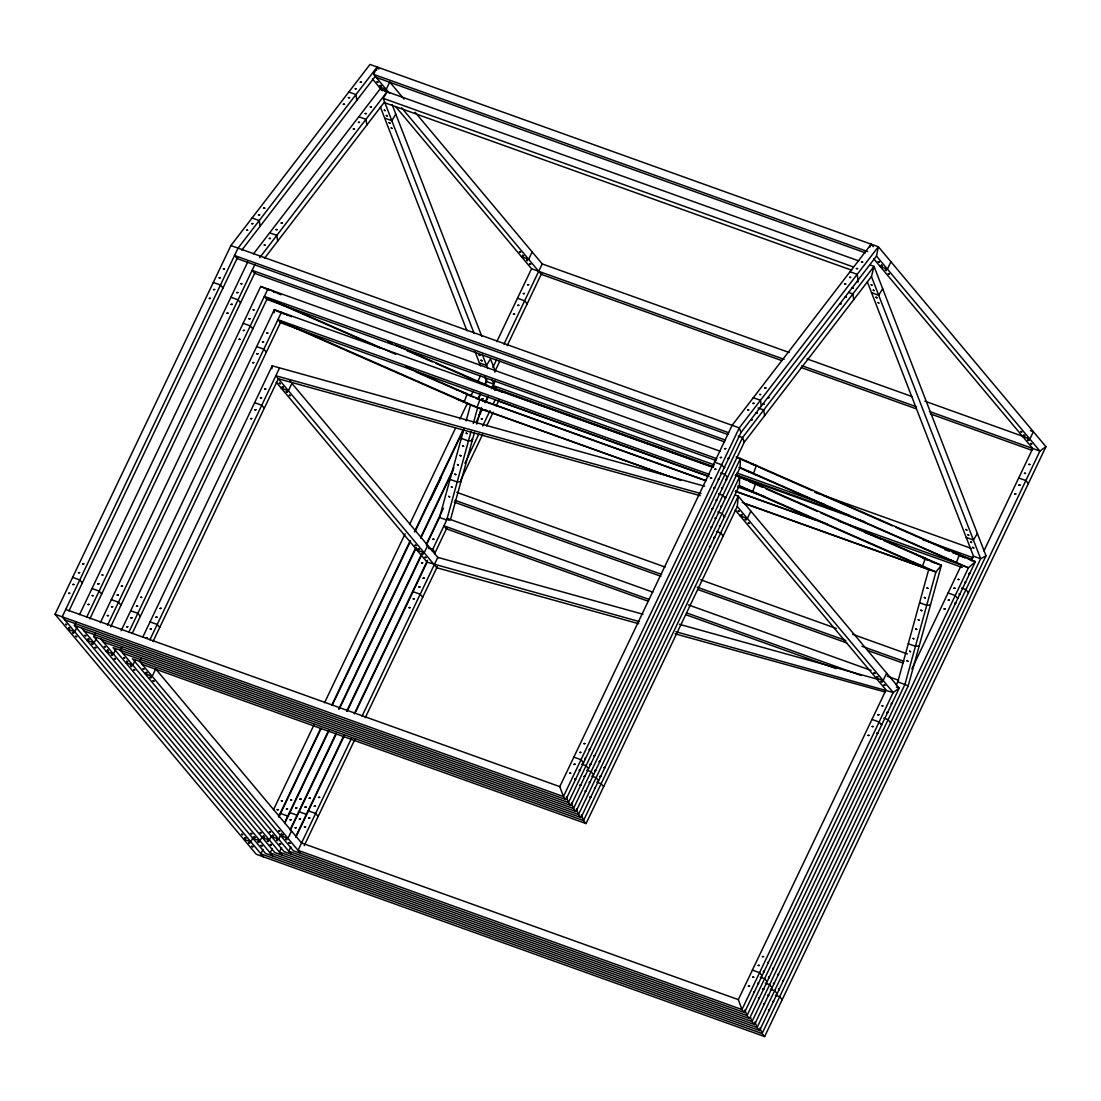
<?xml version="1.0" encoding="UTF-8"?>
<svg xmlns="http://www.w3.org/2000/svg" width="1101" height="1101" viewBox="0 0 1101 1101"><rect width="100%" height="100%" fill="white"/><g stroke="black" fill="none" stroke-linecap="round" stroke-linejoin="round"><path stroke-width="1.5" d="M274.149 312.739L274.259 309.753L713.118 467.141M122.775 653.21L581.025 817.561L739.335 485.637L739.679 476.664L735.372 475.123M103.425 642.076L575.988 811.561L740.106 467.485L740.45 458.511L736.142 456.97M589.145 782.26L590.122 782.618L589.517 781.82M723.605 516.933L724.706 516.864L722.091 513.534L717.797 511.993M758.451 998.112L759.305 998.566L759.236 997.644M768.512 1010.112L769.365 1010.567L769.021 1009.617M271.906 368.766L272.195 365.807L704.64 486.229M142.125 664.343L586.049 823.562L737.285 506.501L738.276 496.138L735.413 495.106M376.528 70.12L377.148 67.01L378.827 69.005M876.479 256.093L878.364 246.762L369.991 64.436L230.893 245.564L55.05 614.234L256.23 854.238L764.603 1036.564L1045.95 446.689L878.364 246.762L739.266 427.89L563.423 796.56L565.942 799.56L741.028 432.459L876.479 256.093L1039.922 451.066L762.085 1033.564L764.603 1036.564M84.075 630.942L570.965 805.56L744.304 442.148L871.455 276.557L874.029 266.359L869.735 264.818M426.362 545.105L439.547 517.484L463.934 428.853M466.122 420.926L470.485 405.044L288.875 325.277M471.09 431.427L446.703 520.044L439.547 517.484M473.279 423.486L477.655 407.618M450.419 519.823L474.476 432.404M476.761 424.119L481.33 407.549M576.429 808.877L578.507 814.561L113.1 647.636L284.099 851.637L749.506 1018.563L908.215 685.827L941.396 565.267L739.679 476.664L578.507 814.561L581.025 817.561M486.614 410.205L485.555 410.123M579.098 770.205L579.91 770.796L579.704 769.847M584.08 776.343L585.195 776.288L584.108 776.618M593.976 755.616L595.077 755.561L593.99 755.905M782.618 980.482L783.306 981.156L783.375 980.151M959.109 593.976L959.838 594.691L959.494 593.742M477.05 407.342L479.967 399.512L706.319 480.697M68.978 610.876L237.623 257.304M570.965 805.56L568.446 802.56L742.542 437.579L874.029 266.359L986.014 555.799L759.566 1030.564L265.52 853.371L74.4 625.368L75.859 622.299M79.533 614.619L247.753 261.928M76.891 627.377L74.785 631.809L67.629 629.235M86.69 617.179L254.937 264.433M89.814 618.913L255.212 272.126M575.988 811.561L573.483 808.561L740.45 458.511L975.335 561.675L754.543 1024.563L274.81 852.504L93.75 636.502L95.209 633.433M100.342 622.684L260.717 286.453L720.357 451.3M96.241 638.511L94.136 642.943L86.979 640.369M107.499 625.244L267.873 289.026L280.934 294.751M389.52 93.337L373.638 74.386L377.148 67.01L238.05 248.138L62.207 616.808L263.387 856.798M110.637 626.937L266.8 299.541M121.151 630.749L274.259 309.753L284.416 314.212M115.591 649.645L113.486 654.077L106.329 651.503M121.66 647.264L120.257 650.209L291.256 854.211M129.051 631.781L281.429 312.312L291.572 316.771M132.216 633.419L281.085 321.286M142.703 637.273L272.195 365.807M134.941 660.779L132.836 665.21L125.665 662.637M141.079 658.274L139.607 661.343L300.559 853.344M149.874 639.846L279.351 368.367M153.039 641.456L278.347 378.744L700.319 495.698M291.93 383.368L288.407 390.745L281.25 388.171M252.927 837.379L250.822 841.797L243.651 839.237M532.168 251.936L528.645 259.313L521.489 256.739M273.516 809.717L314.184 724.472M324.534 702.768L405.113 533.834M409.544 524.53L455.387 428.427M459.819 419.137L467.209 403.64M470.911 395.878L473.127 391.24M477.559 381.937L480.518 375.73M496.785 341.64L531.549 268.74L395.603 106.577M262.217 836.512L260.111 840.944L252.941 838.37M262.988 849.38L260.868 853.798L762.085 1033.564L760.007 1027.88M278.457 816.942L320.597 728.587M331.69 705.342L410.054 541.045M414.485 531.742L463.287 429.445M478.068 398.452L480.284 393.8M484.715 384.497L486.931 379.859M492.849 367.459L496.551 359.71M503.941 344.2L542.229 263.937L789.252 352.526M279.103 816.612L321.203 728.339M332.282 705.122L410.577 540.99M415.008 531.7L463.741 429.514M478.495 398.576L480.71 393.938M485.128 384.676L486.601 381.579L484.798 376.9M271.507 835.645L269.401 840.077L262.231 837.503M494.624 372L499.799 361.156M507.189 345.659L541.816 273.089M272.277 848.513L270.172 852.945L757.061 1027.563L759.566 1030.564M284.787 822.282L328.373 730.913M338.709 709.237L415.517 548.202M420.692 537.371L453.915 467.691M479.031 415.049L481.977 408.87M484.922 402.691L487.867 396.511M491.555 388.791L495.202 381.125M284.691 823.507L329.075 730.472M339.425 708.769L416.343 547.514M420.775 538.21L453.309 469.989M476.238 421.944L482.114 409.6M485.802 401.893L488.004 397.268M281.498 833.306L278.691 839.21L271.52 836.636M494.734 390.401L496.193 387.318M281.567 847.646L279.461 852.078L752.024 1021.563L754.543 1024.563M290.375 829.177L336.232 733.032M346.595 711.329L421.284 554.739M426.459 543.88L443.469 508.222M464.911 463.26L478.963 433.808M482.665 426.046L490.014 410.632M492.959 404.452L495.161 399.828M290.279 830.402L336.108 734.326M347.2 711.081L421.821 554.629M291.49 830.98L287.98 838.343L280.824 835.783M427.725 545.367L424.202 552.743L417.045 550.183M460.769 480.215L482.954 433.698M486.642 425.977L493.234 412.159M496.166 406.008L499.097 399.869M290.857 846.793L288.751 851.211L747.001 1015.562L749.506 1018.563M295.963 836.072L344.007 735.344M354.357 713.654L427.505 560.299M432.06 550.748L447.446 518.475L652.783 592.118M295.88 837.297L344.544 735.262M354.852 713.641L427.105 562.184L276.213 382.171M434.578 553.734L447.034 527.627M351.701 737.821L298.041 850.344L741.964 1009.562L744.482 1012.562L899.228 688.139L738.276 496.138L583.544 820.562L586.049 823.562M362.023 716.214L437.785 557.367L642.984 614.234M304.22 845.664L354.962 739.28M365.271 717.673L437.358 566.52M55.05 614.234L563.423 796.56L559.776 786.623L732.11 425.33L871.194 244.202L873.299 246.693M869.79 247.147L871.194 244.202M750.854 511.139L747.331 518.502L740.175 515.942M890.929 261.763L887.42 269.139L880.263 266.566M886.649 673.138L883.14 680.501L875.969 677.941M896.365 687.107L899.228 688.139L893.186 692.501L741.964 1009.562L738.317 999.612L886.03 689.942L735.151 509.942M896.324 684.905L898.54 680.267L887.227 676.207M911.834 668.94L961.311 565.212L968.467 567.772L975.335 561.675L968.164 559.102M971.288 560.836L973.49 556.198L867.327 281.787M983.95 550.844L1032.752 448.506L873.699 258.735M474.146 333.438L383.176 98.319L387.139 91.741L259.685 257.703M395.782 114.077L391.818 120.656L384.662 118.096M882.672 288.696L878.708 295.274L871.552 292.715M977.371 533.462L973.408 540.054L966.251 537.481M725.008 497.404L726.068 497.473L725.036 497.941M711.012 526.76L711.48 527.613L711.81 526.622M709.581 546.289L710.64 546.357L709.622 546.825M574.956 778.93L575.699 779.646L575.204 778.737M886.842 712.333L887.901 712.416L886.883 712.87M772.641 968.357L773.095 969.197L773.425 968.206M768.526 977.096L768.883 978.046L769.09 977M763.53 1003.974L764.589 1004.057L763.557 1004.511M778.476 989.207L779.081 990.005L779.013 988.959M241.848 250.065L375.262 76.327M253.533 253.822L379.969 89.167L858.794 260.896M264.515 258.281L384.566 101.939M711.824 508.524L712.801 508.731L711.879 509.295M719.503 525.507L720.481 525.714L719.462 526.168M589.173 749.244L589.53 750.194L589.599 749.12M599.192 761.328L599.55 762.277L599.618 761.19M881.295 724.004L882.273 724.21L881.35 724.761M773.452 983.207L774.43 983.413L773.411 983.867M1045.95 446.689L1039.922 451.066L929.423 411.444M471.737 439.106L472.604 439.409L471.944 440.056M428.784 547.747L429.651 548.064L428.853 548.683M723.88 466.852L724.692 467.443L723.632 467.361M714.026 487.495L714.838 488.087L713.875 488.266M721.747 487.853L722.614 488.17L721.692 488.72M716.159 499.579L717.026 499.882L716.214 500.501M713.998 537.205L714.81 537.797L713.778 537.852M585.168 790.738L586.035 791.055L585.237 791.674M891.26 703.25L892.127 703.567L891.204 704.117M763.502 971.096L764.232 971.811L763.254 971.619M753.648 991.74L754.515 992.194L753.497 992.51M767.934 994.891L768.801 995.208L768.003 995.827M986.014 555.799L980.661 558.771L757.061 1027.563L754.969 1021.879M718.375 478.563L719.104 479.1L718.196 479.513M726.096 478.935L726.701 479.733L725.724 479.527M721.251 505.896L721.183 506.969L721.527 505.91M964.971 581.989L965.715 582.374L964.903 582.993M955.131 602.632L955.861 603.031L955.2 603.678M595.104 770.094L595.847 770.48L595.035 771.099M594.691 787.765L594.623 788.853L594.843 787.765M777.912 974.165L778.6 974.839L777.567 974.894M758.011 982.821L758.727 983.344L757.818 983.757M472.205 440.689L468.475 440.95L461.319 438.391M460.92 481.701L457.19 481.963L450.02 479.389M930.455 605.041L926.725 605.302L919.569 602.729M919.156 646.053L915.44 646.301L908.27 643.741M728.367 457.878L728.821 458.718L727.844 458.511M585.237 757.97L585.154 759.057M767.989 962.123L768.457 962.962L767.48 962.769M296.747 328.483L297.848 328.896L296.802 328.511M463.796 401.782L462.709 401.383L463.796 401.782M751.942 473.003L753.029 473.402L751.983 473.031M751.171 491.156L752.258 491.569L751.295 491.211M950.865 560.299L949.805 559.9L950.906 560.313M916.032 554.367L914.931 553.968L916.032 554.367M920.959 565.721L922.046 566.134L920.959 565.735M701.117 493.62L275.828 375.758L436.767 567.758L638.663 623.716M679.386 624.322L877.965 679.358M639.447 621.625L427.105 562.184M675.863 631.713L893.186 692.501L737.285 506.501M675.064 633.804L885.232 692.034M928.693 559.955L928.336 559.817M746.217 461.333L746.519 461.47M476.623 380.987L476.898 381.097M949.186 550.472L949.502 550.624M758.011 485.046L758.493 485.197M746.395 489.023L746.698 489.161M461.291 391.598L460.975 391.447M919.087 555.757L919.404 555.895M454.575 397.764L454.273 397.626M916.651 563.795L916.349 563.657M373.638 74.386L867.684 251.565M376.143 77.387L865.358 252.831M379.047 86.814L386.203 89.387L389.726 82.011L404.081 99.131M383.176 98.319L853.206 266.896M384.896 102.792L851.706 270.213M348.811 92.016L355.967 94.59L356.834 100.329M850.027 271.768L857.184 274.342L858.051 280.081M358.802 116.747L365.959 119.307L366.826 125.06M848.554 292.398L852.848 293.939L853.715 299.678M1030.508 430.67L1033.371 431.688L1029.862 439.065L1022.705 436.505M807.005 358.898L911.958 396.539M924.868 401.177L1024.976 437.069M531.549 268.74L784.118 359.325M801.872 365.697L916.514 406.806M781.793 360.591L541.224 274.314L401.672 107.829M801.17 367.541L915.798 408.65M930.331 413.866L1032.05 450.337M517.484 298.233L524.64 300.807L527.159 303.807M1018.686 477.999L1025.857 480.559L1028.362 483.559M252.074 217.984L259.23 220.558L260.097 226.297M753.277 397.75L760.447 400.31L761.314 406.049M269.662 232.82L276.819 235.38L277.686 241.119M757.983 407.948L763.709 409.999L764.576 415.738M230.893 245.564L739.266 427.89L741.028 432.459M738.234 436.037L742.542 437.579L744.304 442.148M728.587 432.693L234.541 255.515L237.059 258.515L727.871 434.537M725.394 440.07L252.129 270.337L254.648 273.337L724.678 441.914M479.362 362.862L486.518 365.436L490.482 358.843L495.422 371.601M750.676 463.466L756.401 465.517L753.483 473.347L746.327 470.788M814.823 492.298L819.667 494.032M822.901 495.202L971.495 548.491M716.834 458.677L264.364 296.403L266.869 299.403L716.118 460.521M213.305 282.434L220.475 285.008L222.98 288.008M714.521 462.186L721.678 464.76L724.197 467.76M486.601 381.579L493.771 384.153L491.954 379.473M973.49 556.198L980.661 558.771L871.455 276.557M714.384 464.911L493.097 385.556L495.615 388.557L713.668 466.755M736.996 473.031L824.222 504.313M922.748 539.641L972.83 557.601M481.082 383.12L486.807 385.171M736.28 474.861L849.353 515.419M944.658 549.592L949.502 551.34M952.723 552.496L972.114 559.446M499.496 390.745L712.815 467.251M864.712 521.736L735.427 475.371L747.015 480.463M960.058 555.922L964.903 557.67M495.601 389.616L502.758 392.19L395.548 345.095M230.907 297.256L238.064 299.83L240.582 302.83M720.66 472.907L724.953 474.448L727.472 477.449M949.296 559.927L956.452 562.501L959.37 554.656L952.214 552.096L965.26 557.822M709.595 474.517L277.906 319.689L280.425 322.689L708.879 476.348M838.577 520.993L961.393 565.047L738.895 467.526M745.556 488.94L752.712 491.514L755.63 483.669L748.474 481.109L762.621 487.316M498.492 401.122L708.576 476.472M737.656 486.903L765.14 496.757M865.331 532.691L962.288 567.455M461.47 391.846L467.196 393.91L464.278 401.741L457.121 399.168M918.289 555.688L925.446 558.248L922.528 566.093L915.371 563.519M735.413 491.129L827.58 524.186M922.968 558.4L927.813 560.134M475.99 398.342L704.654 480.353M735.372 491.376L814.602 519.782M931.006 561.538L941.396 565.267L935.905 571.97L904.953 684.395L747.001 1015.562L744.909 1009.878M243.128 323.322L250.285 325.896L252.803 328.896M718.568 493.84L722.862 495.381L725.38 498.381M470.485 405.044L680.762 480.408M742.198 502.441L928.129 569.134M669.394 476.595L480.229 408.746L296.031 327.85M743.767 503.267L931.322 570.524L738.124 485.679M961.627 588.127L965.921 589.668L968.44 592.668M948.071 592.971L955.228 595.531L957.746 598.531M256.684 346.609L263.841 349.182L266.359 352.182M716.407 531.453L720.701 532.994L723.206 535.994M254.606 402.663L261.763 405.237L264.281 408.237M440.235 477.765L440.95 478.027L430.395 500.143L429.679 499.882M456.819 492.34L665.169 567.07M700.704 579.814L836.375 628.478M852.532 634.259L907.444 653.966M454.919 500.294L661.646 574.447M697.181 587.191L845.774 640.479M861.932 646.273L903.921 661.329M454.204 502.139L660.93 576.291M698.089 589.613L846.683 642.901M867.671 650.43L903.205 663.174M688.359 604.876L871.056 670.399M649.26 599.495L443.937 525.851L446.442 528.852L648.544 601.339M686.46 612.83L861.065 675.463M685.73 614.675L836.099 668.596M428.385 547.913L432.679 549.454L435.198 552.454M883.814 718.155L888.108 719.696L890.626 722.696M871.964 719.435L879.121 721.995L881.64 724.995M413.04 591.677L420.197 594.237L422.715 597.237M72.638 577.364L79.795 579.938L82.314 582.938M573.841 757.116L580.998 759.69L583.516 762.69M91.989 588.498L99.145 591.072L101.664 594.072M581.741 764.149L586.035 765.69L588.553 768.691M111.339 599.646L118.495 602.206L121.014 605.206M586.764 770.149L591.058 771.691L593.577 774.691M130.689 610.78L137.845 613.34L140.364 616.34M591.801 776.15L596.095 777.691L598.6 780.692M150.039 621.914L157.195 624.473L159.714 627.474M596.825 782.15L601.118 783.692L603.637 786.692M65.73 609.431L559.776 786.623M64.725 619.808L565.942 799.56M74.4 625.368L568.446 802.56L566.368 796.876M93.75 636.502L573.483 808.561L571.391 802.877M145.029 673.784L152.186 676.344L155.695 668.968L301.55 842.967L738.317 999.612M308.459 810.914L315.615 813.474L318.134 816.474M752.396 970.119L759.552 972.692L762.071 975.692M299.169 811.781L306.326 814.341M760.282 977.151L764.576 978.693L767.094 981.693M289.88 812.634L297.036 815.208M765.319 983.152L769.613 984.693L772.131 987.693M280.59 813.501L287.746 816.075M770.342 989.152L774.636 990.694L777.155 993.694M775.379 995.153L779.673 996.694L782.178 999.694M744.482 1012.562L293.389 850.784L132.45 658.783L583.544 820.562L581.452 814.878M273.64 291.848L274.41 292.15L273.543 291.834M755.176 465.296L755.451 465.406M743.464 469.232L743.753 469.343M749.299 481.206L749.588 481.316M946.447 558.372L946.722 558.482M742.583 487.371L742.872 487.482M755.355 492.987L755.63 493.097M293.279 326.956L293.554 327.066M466.989 403.214L467.278 403.324M737.629 457.851L749.244 462.943M750.813 463.645L757.103 466.397M760.254 467.787L812.18 490.592M815.318 491.968L892.416 525.838M895.567 527.214L947.493 550.018M740.106 467.485L968.467 567.772L752.024 1021.563L750.469 1017.296M765.759 488.706L817.658 511.483M820.795 512.873L880.552 539.118M883.69 540.495L934.24 562.694M739.335 485.637L935.905 571.97L928.735 569.396L897.797 681.836L908.215 685.827M387.676 341.64L392.396 343.718M260.717 286.453L269.415 290.279M407.26 350.82L432.445 361.871M435.583 363.261L479.637 382.611M481.096 383.244L494.143 388.983M274.975 301.261L280.906 303.862L273.75 301.302L380.74 348.288M282.489 304.564L395.768 354.316M267.804 298.688L272.264 300.642M405.87 366.977L483.146 400.915M416.013 372L460.039 391.337M461.484 391.97L473.086 397.076M290.003 325.208L294.462 327.162L281.361 321.987M773.521 1000.795L773.59 1001.717L772.723 1001.415M415.118 112.302L542.642 264.433M372.482 78.983L382.364 90.764M447.446 518.475L449.125 520.484M289.824 380.877L438.198 557.877M100.907 639.075L281.966 855.078M81.557 627.942L272.676 855.945M392.08 104.499L481.825 336.438M482.197 354.233L487.729 368.546M380.437 107.169L466.989 330.864M475.026 351.659L480.573 365.986M68.634 593.356L69.735 593.301L68.634 593.356M72.859 584.507L73.96 584.452L72.859 584.507M78.474 572.713L79.589 572.644L78.474 572.713M82.699 563.863L83.8 563.808L82.699 563.863M87.984 604.49L89.085 604.435L87.984 604.49M92.209 595.641L93.296 595.724L92.25 595.503M97.824 583.847L98.939 583.791L97.824 583.847M102.049 574.997L103.15 575.08L102.09 574.86M107.334 615.624L108.435 615.569L107.334 615.624M111.559 606.789L112.66 606.72L111.559 606.789M117.174 594.98L118.289 594.925L117.174 594.98M121.399 586.131L122.5 586.076L121.399 586.131M126.684 626.772L127.785 626.703L126.684 626.772M130.895 617.922L132.01 617.854L130.895 617.922M136.483 606.197L137.597 606.142L136.483 606.197M140.708 597.348L141.809 597.43L140.763 597.21M146.034 637.906L147.135 637.837L146.034 637.906M150.259 629.056L151.36 628.988L150.259 629.056M155.874 617.262L156.989 617.193L155.874 617.262M160.099 608.413L161.2 608.344L160.099 608.413M209.314 298.426L210.415 298.357L209.314 298.426M213.525 289.577L214.64 289.522L213.525 289.577M219.154 277.782L220.255 277.713L219.154 277.782M223.379 268.933L224.48 268.864L223.379 268.933M226.902 313.248L228.003 313.179L226.902 313.248M231.114 304.399L232.228 304.344L231.114 304.399M236.743 292.605L237.857 292.536L236.743 292.605M240.968 283.755L242.069 283.838L241.009 283.618M239.123 339.314L240.224 339.397L239.178 339.177M243.349 330.465L244.45 330.41L243.349 330.465M248.936 318.753L250.037 318.684L248.936 318.753M253.161 309.904L254.248 309.987L253.202 309.766M252.638 362.683L253.739 362.628L252.638 362.683M250.601 418.655L251.716 418.6L250.601 418.655M256.863 353.834L257.964 353.779L256.863 353.834M254.826 409.806L255.927 409.751L254.826 409.806M262.492 342.039L263.593 341.984L262.492 342.039M260.455 398.011L261.556 397.956L260.455 398.011M266.703 333.19L267.818 333.135L266.703 333.19M264.667 389.162L265.781 389.107L264.667 389.162M277.149 809.717L278.25 809.648L277.149 809.717M281.361 800.867L282.462 800.95L281.416 800.73M286.439 808.85L287.54 808.795L286.439 808.85M290.65 800L291.751 800.083L290.705 799.863M290.1 819.777L291.201 819.722L290.1 819.777M295.729 807.983L296.83 807.928L295.729 807.983M295.164 827.773L296.279 827.704L295.164 827.773M299.94 799.133L301.055 799.078L299.94 799.133M299.389 818.924L300.49 818.855L299.389 818.924M305.018 807.116L306.119 807.061L305.018 807.116M304.454 826.906L305.569 826.837L304.454 826.906M309.23 798.28L310.344 798.211L309.23 798.28M308.679 818.057L309.78 817.988L308.679 818.057M314.308 806.262L315.409 806.193L314.308 806.262M318.533 797.413L319.634 797.344L318.533 797.413M409.035 607.656L410.136 607.601L409.035 607.656M413.247 598.82L414.361 598.751L413.247 598.82M418.875 587.012L419.99 586.957L418.875 587.012M421.518 562.872L422.619 562.804L421.518 562.872M423.101 578.163L424.202 578.108L423.101 578.163M432.776 539.284L433.877 539.215L432.776 539.284M481.935 398.975L483.036 398.906L481.935 398.975M481.343 418.834L482.444 418.765L481.343 418.834M513.479 314.225L514.58 314.17L513.479 314.225M517.704 305.376L518.805 305.321L517.704 305.376M523.333 293.582L524.434 293.527L523.333 293.582M527.544 284.732L528.645 284.677L527.544 284.732M569.809 773.191L570.896 773.274L569.85 773.053M574.02 764.342L575.135 764.287L574.02 764.342M579.69 752.465L580.791 752.41L579.69 752.465M579.869 785.192L580.97 785.137L579.869 785.192M583.915 743.615L585.016 743.56L583.915 743.615M589.751 764.466L590.852 764.411L589.751 764.466M589.957 797.11L591.072 797.055L589.957 797.11M599.811 776.466L600.912 776.411L599.811 776.466M604.022 767.617L605.137 767.562L604.022 767.617M710.517 478.178L711.618 478.123L710.517 478.178M714.742 469.329L715.843 469.274L714.742 469.329M715.113 518.186L716.214 518.117L715.113 518.186M720.371 457.534L721.472 457.479L720.371 457.534M724.582 448.685L725.697 448.63L724.582 448.685M748.391 986.111L749.492 986.056L748.391 986.111M752.616 977.261L753.717 977.206L752.616 977.261M758.231 965.467L759.346 965.412L758.231 965.467M762.456 956.618L763.557 956.563L762.456 956.618M762.663 989.262L763.777 989.207L762.663 989.262M867.96 735.427L869.074 735.358L867.96 735.427M872.185 726.577L873.286 726.509L872.185 726.577M877.814 714.783L878.915 714.714L877.814 714.783M876.947 733.115L878.061 733.06L876.947 733.115M882.025 705.934L883.126 706.016L882.08 705.796M944.066 608.963L945.167 608.894L944.066 608.963M948.291 600.114L949.392 600.045L948.291 600.114M953.92 588.306L955.021 588.251L953.92 588.306M958.131 579.47L959.232 579.539L958.187 579.319M968.825 573.593L969.926 573.538L968.825 573.593M1014.695 493.977L1015.796 493.922L1014.695 493.977M1018.907 485.142L1020.008 485.073L1018.907 485.142M1024.536 473.334L1025.637 473.416L1024.577 473.196M1028.761 464.484L1029.862 464.429L1028.761 464.484M448.726 496.413L449.676 496.909L448.726 496.413M451.355 486.862L452.305 487.358L451.355 486.862M454.851 474.132L455.8 474.627L454.851 474.132M457.479 464.581L458.429 465.076L457.479 464.581M460.012 455.401L460.961 455.897L460.012 455.401M462.64 445.85L463.59 446.345L462.64 445.85M466.15 433.12L467.085 433.615L466.15 433.12M906.976 660.751L907.926 661.247L906.976 660.751M909.605 651.214L910.541 651.709L909.605 651.214M913.101 638.484L914.05 638.979L913.169 638.346M915.729 628.932L916.679 629.428L915.729 628.932M918.262 619.753L919.211 620.248L918.262 619.753M920.89 610.202L921.84 610.697L920.89 610.202M924.4 597.471L925.335 597.967L924.4 597.471M927.028 587.92L927.964 588.416L927.028 587.92M246.624 230.233L247.766 230.274L246.679 230.123M251.702 223.613L252.845 223.654L251.702 223.613M258.474 214.791L259.63 214.819L258.474 214.791M263.566 208.172L264.708 208.213L263.566 208.172M264.212 245.055L265.355 245.096L264.268 244.945M269.291 238.435L270.433 238.477L269.291 238.435M276.076 229.614L277.218 229.641L276.076 229.614M281.154 222.994L282.296 223.035L281.154 222.994M343.361 104.265L344.503 104.292L343.361 104.265M348.439 97.645L349.581 97.672L348.439 97.645M355.224 88.823L356.366 88.851L355.279 88.713M360.302 82.203L361.445 82.231L360.302 82.203M353.338 128.982L354.494 129.023L353.338 128.982M358.431 122.362L359.573 122.404L358.486 122.266M365.202 113.541L366.344 113.582L365.202 113.541M370.294 106.921L371.436 106.962L370.294 106.921M747.827 409.985L748.969 410.026L747.896 409.889M752.919 403.365L754.061 403.406L752.919 403.365M751.102 419.674L752.244 419.715L751.102 419.674M756.181 413.054L757.323 413.095L756.181 413.054M759.69 394.543L760.832 394.585L759.745 394.433M764.768 387.924L765.911 387.965L764.768 387.924M762.965 404.232L764.108 404.273L762.965 404.232M768.044 397.612L769.186 397.654L768.099 397.502M840.228 303.601L841.384 303.642L840.228 303.601M844.563 284.017L845.706 284.058L844.563 284.017M845.32 296.995L846.463 297.022L845.375 296.885M849.655 277.397L850.798 277.438L849.711 277.287M852.091 288.159L853.234 288.201L852.091 288.159M856.427 268.575L857.569 268.603L856.427 268.575M857.184 281.539L858.326 281.581L857.184 281.539M861.519 261.955L862.661 261.983L861.519 261.955M65.647 624.253L66.693 624.776L65.771 624.253M68.675 627.859L69.721 628.382L68.716 627.845M72.694 632.662L73.739 633.185L72.817 632.648M75.708 636.254L76.753 636.777L75.749 636.24M84.997 635.387L86.043 635.91L85.038 635.373M88.025 638.993L89.057 639.516L88.135 638.979M92.044 643.796L93.09 644.319L92.085 643.782M95.058 647.388L96.104 647.911L95.181 647.388M104.347 646.535L105.393 647.044L104.471 646.521M107.375 650.127L108.407 650.65L107.416 650.113M111.394 654.93L112.44 655.453L111.518 654.916M114.408 658.536L115.454 659.045L114.449 658.508M123.697 657.669L124.743 658.192L123.739 657.655M126.711 661.261L127.757 661.784L126.835 661.247M130.744 666.064L131.79 666.587L130.785 666.05M133.758 669.669L134.804 670.192L133.882 669.656M143.047 668.802L144.093 669.325L143.171 668.789M146.075 672.394L147.107 672.917L146.116 672.381M150.094 677.198L151.14 677.721L150.094 677.198M153.108 680.803L154.154 681.326L153.149 680.79M279.282 383.203L280.315 383.726L279.282 383.203M282.296 386.795L283.342 387.318L282.338 386.781M286.315 391.598L287.361 392.121L286.315 391.598M289.329 395.204L290.375 395.727L289.384 395.19M377.079 81.832L378.125 82.355L377.12 81.818M380.093 85.438L381.139 85.961L380.093 85.438M384.111 90.241L385.157 90.764L384.111 90.241M241.683 834.255L242.729 834.778L241.725 834.241M244.697 837.861L245.702 838.398L244.697 837.861M248.73 842.664L249.776 843.187L248.771 842.65M250.973 833.388L252.019 833.911L251.014 833.374M251.744 846.256L252.79 846.779L251.744 846.256M253.987 836.994L255.033 837.517L253.987 836.994M258.019 841.797L259.065 842.32L258.061 841.783M260.263 832.535L261.309 833.058L260.304 832.521M261.033 845.389L262.079 845.912L261.033 845.389M263.277 836.127L264.323 836.65L263.277 836.127M267.309 840.93L268.355 841.453L267.35 840.916M269.552 831.668L270.598 832.191L269.594 831.654M270.323 844.536L271.369 845.059L270.323 844.536M272.566 835.26L273.612 835.783L272.566 835.26M276.599 840.063L277.645 840.586L276.64 840.049M278.842 830.801L279.888 831.324L278.897 830.787M279.613 843.669L280.659 844.192L279.613 843.669M281.87 834.407L282.916 834.93L281.87 834.407M285.888 839.196L286.934 839.719L285.93 839.182M288.902 842.802L289.948 843.325L288.902 842.802M415.077 545.201L416.109 545.724L415.187 545.188M418.091 548.807L419.137 549.316L418.091 548.807M422.11 553.597L423.156 554.12L422.233 553.597M425.137 557.202L426.17 557.725L425.179 557.189M519.521 251.771L520.567 252.294L519.521 251.771M522.535 255.363L523.581 255.886L522.535 255.363M526.553 260.166L527.599 260.689L526.608 260.153M529.581 263.772L530.627 264.295L529.581 263.772M738.207 510.96L739.253 511.483L738.248 510.947M741.221 514.566L742.267 515.089L741.345 514.552M745.253 519.355L746.285 519.878L745.294 519.342M748.267 522.961L749.313 523.484L748.391 522.947M878.281 261.598L879.327 262.121L878.281 261.598M881.309 265.19L882.341 265.713L881.309 265.19M885.328 269.993L886.374 270.516L885.328 269.993M888.342 273.599L889.388 274.108L888.383 273.585M874.001 672.959L875.047 673.482L874.001 672.959M877.015 676.565L878.061 677.087L877.057 676.551M881.048 681.368L882.094 681.891L881.048 681.368M884.062 684.96L885.108 685.483L884.103 684.946M1020.723 431.523L1021.728 432.06L1020.723 431.523M1023.751 435.129L1024.783 435.638L1023.792 435.115M1027.77 439.918L1028.816 440.441L1027.77 439.918M1030.784 443.524L1031.83 444.047L1030.825 443.51M384.29 110.128L385.267 110.761L384.332 110.1M386.355 115.495L387.346 116.114L386.41 115.454M389.107 122.596L390.098 123.216L389.107 122.596M391.185 127.95L392.162 128.569L391.24 127.909M478.976 354.852L479.967 355.472L478.976 354.852M481.041 360.206L482.032 360.839L481.041 360.206M871.18 284.746L872.157 285.379L871.221 284.719M873.244 290.113L874.235 290.733L873.299 290.072M875.997 297.215L876.988 297.834L875.997 297.215M878.075 302.569L879.052 303.202L878.13 302.541M965.866 529.471L966.857 530.09L965.866 529.471M967.93 534.838L968.921 535.458L968.082 534.783M970.697 541.981L971.688 542.6L970.848 541.926M972.775 547.335L973.766 547.968L972.775 547.335M274.3 301.275L275.36 301.688L274.3 301.275M279.406 303.518L280.466 303.931L279.406 303.518M283.232 305.211L284.292 305.61L283.232 305.211M286.907 315.037L287.925 315.436L286.976 315.065M456.722 389.616L457.782 390.029L456.791 389.644M469.48 395.231L470.54 395.631L469.48 395.231M758.685 466.838L759.745 467.237L758.685 466.838M457.672 399.154L458.732 399.553L457.672 399.154M746.877 470.76L747.923 471.173L746.877 470.76M755.809 474.696L756.869 475.095L755.809 474.696M754.089 483.311L755.148 483.711L754.089 483.311M952.723 552.055L953.783 552.454L952.723 552.055M923.904 557.89L924.964 558.29L923.973 557.918M912.082 561.827L913.142 562.226L912.151 561.84M924.812 567.414L925.872 567.813L924.881 567.428"/></g></svg>
